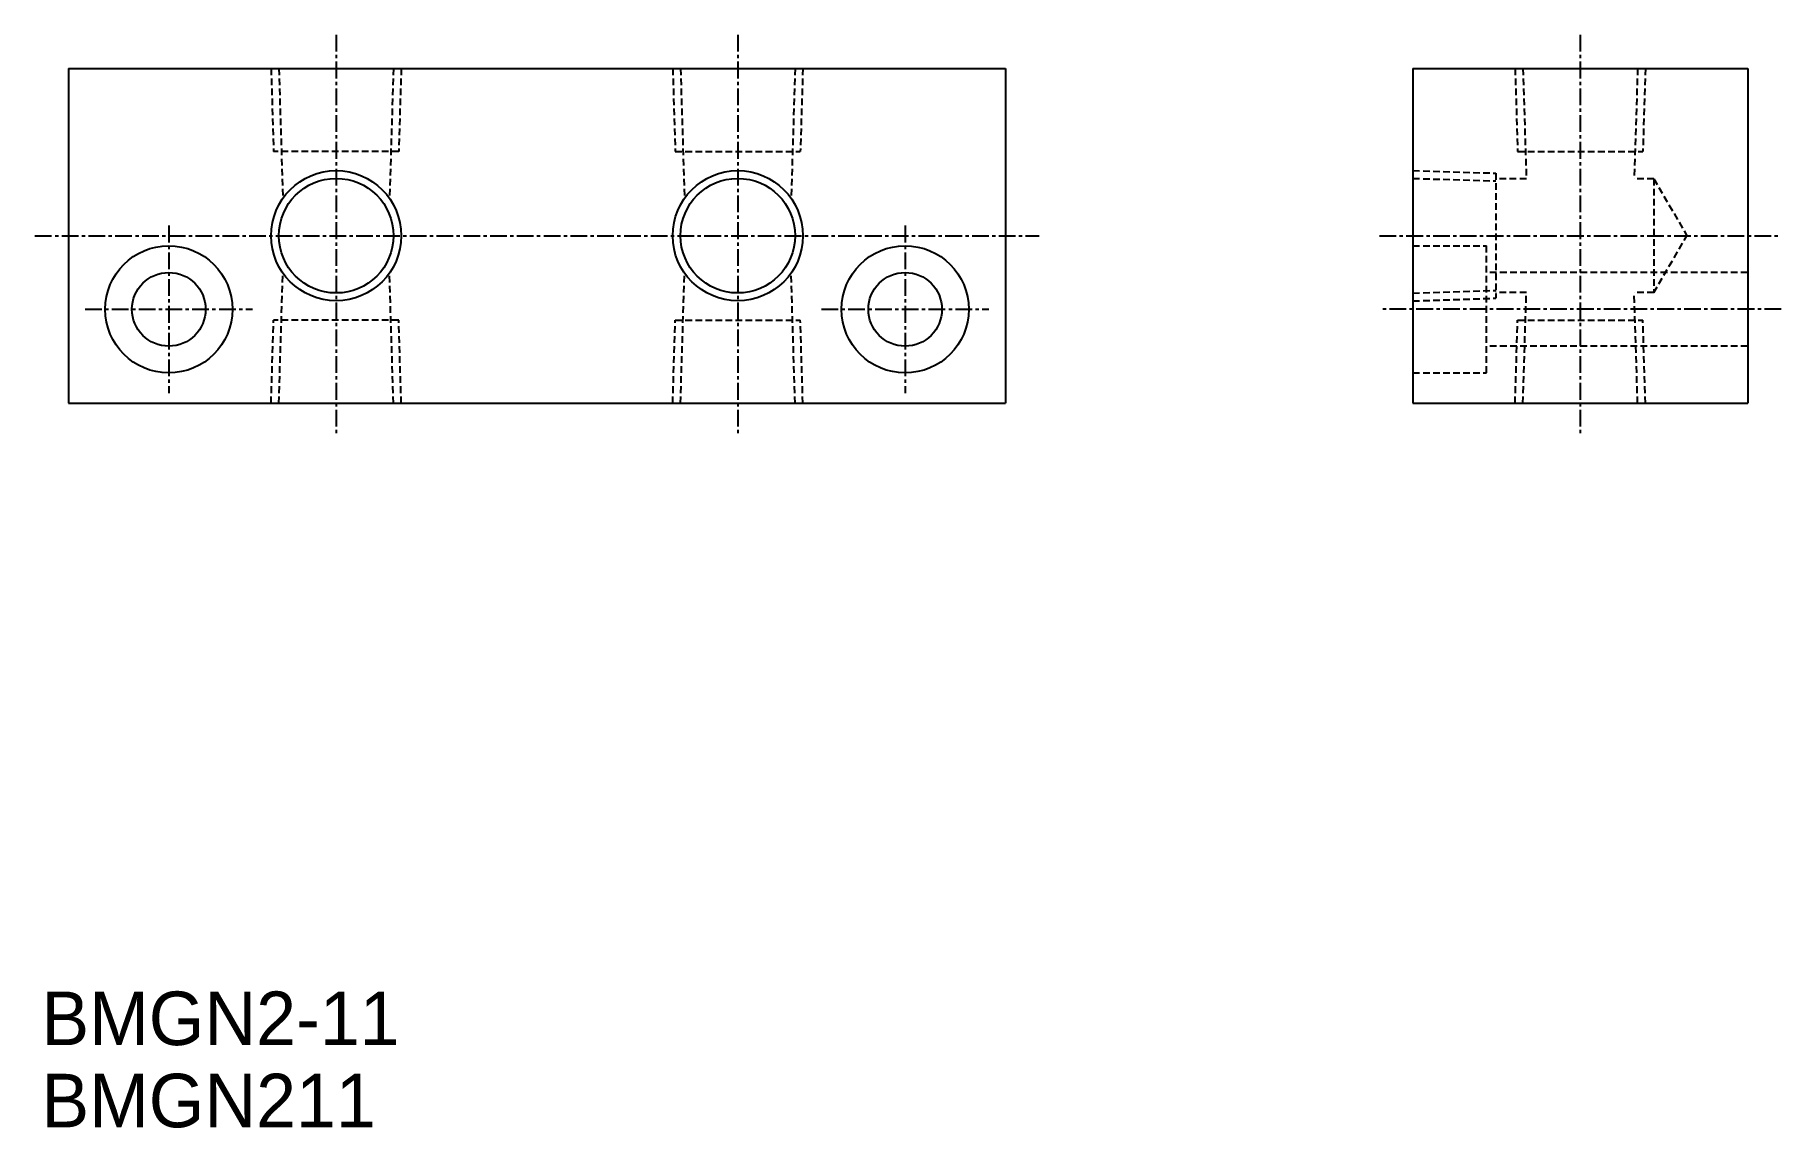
# Model space of a CAD drawing. Extents: x 3909 to 4039, y 11395 to 11476.
import ezdxf

# ---------------------------------------------------------------- set-up
doc = ezdxf.new("R2010")
doc.units = 0
doc.linetypes.add('CENTER', pattern=[2, 1.25, -0.25, 0.25, -0.25])
doc.linetypes.add('DASHED', pattern=[0.75, 0.5, -0.25])
doc.layers.get('0').update_dxf_attribs({"linetype": 'CONTINUOUS'})
doc.layers.add('CENTER', color=1, linetype='CENTER')

msp = doc.modelspace()

# ---------------------------------------------------------------- linework, layer by layer
at = {"color": 7, "linetype": 'CONTINUOUS'}
for p, q in [((3911.21, 11473.79), (3981.21, 11473.79)), ((3911.21, 11473.79), (3911.21, 11448.79)), ((3981.21, 11473.79), (3981.21, 11448.79)), ((4011.64, 11473.79), (4011.64, 11448.79)), ((4011.64, 11473.79), (4036.64, 11473.79)), ((4036.64, 11473.79), (4036.64, 11448.79)), ((3911.21, 11448.79), (3981.21, 11448.79)), ((4011.64, 11448.79), (4036.64, 11448.79))]:
    msp.add_line(p, q, dxfattribs=at)
at = {"color": 3, "linetype": 'DASHED'}
for p, q in [((3926.35, 11473.79), (3926.54, 11467.59)), ((3926.93, 11473.79), (3927.23, 11464.08)), ((3935.49, 11473.79), (3935.19, 11464.08)), ((3936.07, 11473.79), (3935.88, 11467.59)), ((3956.35, 11473.79), (3956.54, 11467.59)), ((3956.93, 11473.79), (3957.23, 11464.08)), ((3965.49, 11473.79), (3965.19, 11464.08)), ((3966.07, 11473.79), (3965.88, 11467.59)), ((4019.27, 11473.79), (4019.46, 11467.59)), ((4019.85, 11473.79), (4020.11, 11465.54)), ((4028.42, 11473.79), (4028.16, 11465.54)), ((4029, 11473.79), (4028.81, 11467.59)), ((3935.88, 11467.59), (3926.54, 11467.59)), ((3956.54, 11467.59), (3965.88, 11467.59)), ((4011.64, 11467.54), (4011.64, 11467.54)), ((4019.46, 11467.59), (4028.81, 11467.59)), ((4011.64, 11466.15), (4017.84, 11465.96)), ((4017.84, 11465.96), (4017.84, 11456.62)), ((4011.64, 11465.57), (4017.84, 11465.38)), ((4020.11, 11465.54), (4017.84, 11465.54)), ((4029.64, 11465.54), (4028.16, 11465.54)), ((4029.64, 11465.54), (4029.64, 11457.04)), ((4029.64, 11465.54), (4032.09, 11461.29)), ((4011.64, 11461.29), (4011.64, 11461.29)), ((4011.64, 11460.54), (4017.14, 11460.54)), ((4017.14, 11451.04), (4017.14, 11460.54)), ((4029.64, 11457.04), (4032.09, 11461.29)), ((3926.93, 11448.79), (3927.23, 11458.49)), ((3935.49, 11448.79), (3935.19, 11458.49)), ((3956.93, 11448.79), (3957.23, 11458.49)), ((3965.49, 11448.79), (3965.19, 11458.49)), ((4036.64, 11458.54), (4017.14, 11458.54)), ((4011.64, 11457), (4017.84, 11457.2)), ((4011.64, 11456.42), (4017.84, 11456.62)), ((4020.11, 11457.04), (4017.84, 11457.04)), ((4019.85, 11448.79), (4020.11, 11457.04)), ((4028.42, 11448.79), (4028.16, 11457.04)), ((4029.64, 11457.04), (4028.16, 11457.04)), ((3926.35, 11448.79), (3926.54, 11454.99)), ((3935.88, 11454.99), (3926.54, 11454.99)), ((3936.07, 11448.79), (3935.88, 11454.99)), ((3956.35, 11448.79), (3956.54, 11454.99)), ((3956.54, 11454.99), (3965.88, 11454.99)), ((3966.07, 11448.79), (3965.88, 11454.99)), ((4019.27, 11448.79), (4019.46, 11454.99)), ((4019.46, 11454.99), (4028.81, 11454.99)), ((4029, 11448.79), (4028.81, 11454.99)), ((4036.64, 11453.04), (4017.14, 11453.04)), ((4011.64, 11451.04), (4017.14, 11451.04))]:
    msp.add_line(p, q, dxfattribs=at)
at = {"color": 3, "linetype": 'CONTINUOUS'}
for centre in [(3931.21, 11461.29), (3961.21, 11461.29)]:
    msp.add_circle(centre, 4.86, dxfattribs=at)
at = {"color": 7, "linetype": 'CONTINUOUS'}
for centre, radius in [((3931.21, 11461.29), 4.28), ((3961.21, 11461.29), 4.28), ((3918.71, 11455.79), 4.75), ((3973.71, 11455.79), 4.75), ((3918.71, 11455.79), 2.75), ((3973.71, 11455.79), 2.75)]:
    msp.add_circle(centre, radius, dxfattribs=at)
at = {"layer": 'CENTER', "color": 1, "linetype": 'CENTER'}
for p, q in [((3931.21, 11476.29), (3931.21, 11446.29)), ((3961.21, 11476.29), (3961.21, 11446.29)), ((4024.14, 11476.29), (4024.14, 11446.29)), ((3918.71, 11462.04), (3918.71, 11449.54)), ((3973.71, 11462.04), (3973.71, 11449.54)), ((3908.71, 11461.29), (3983.71, 11461.29)), ((4009.14, 11461.29), (4039.14, 11461.29)), ((3912.46, 11455.79), (3924.96, 11455.79)), ((3967.46, 11455.79), (3979.96, 11455.79)), ((4039.14, 11455.79), (4009.14, 11455.79))]:
    msp.add_line(p, q, dxfattribs=at)

# ---------------------------------------------------------------- texts
at = {"color": 7, "linetype": 'CONTINUOUS'}
for s, p in [('BMGN2-11', (3909.19, 11400.83)), ('BMGN211', (3909.19, 11394.69))]:
    msp.add_text(s, height=4, dxfattribs=at).set_placement(p)

doc.saveas('drawing.dxf')
